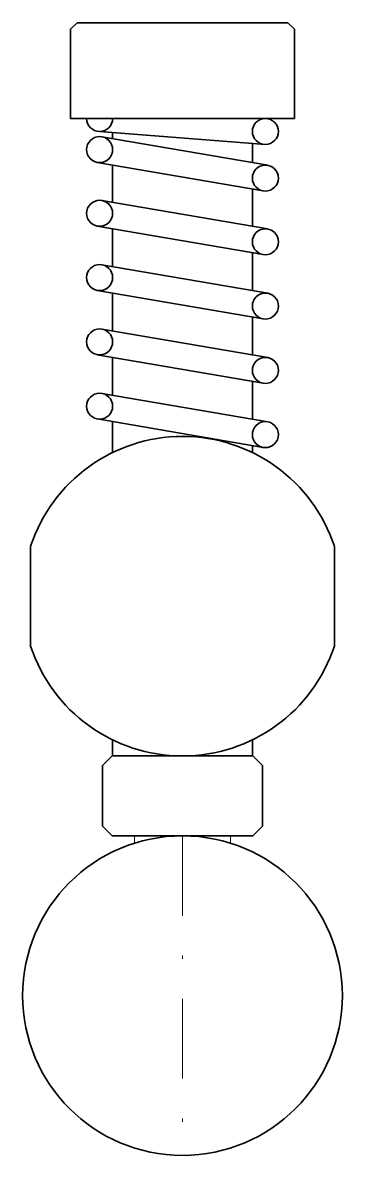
# Model space of a CAD drawing. Header units: millimetres. Extents: x -5 to 5, y 0 to 35.5.
import ezdxf

# ---------------------------------------------------------------- set-up
doc = ezdxf.new("R2010")
doc.units = ezdxf.units.MM
doc.header["$LTSCALE"] = 5
doc.linetypes.add('AUSGEZOGEN', pattern=[0])
doc.linetypes.add('DASHDOT', pattern=[1, 0.5, -0.25, 0, -0.25])
doc.layers.add('2', color=7, linetype='Continuous')

msp = doc.modelspace()

# ---------------------------------------------------------------- linework, layer by layer
at = {"layer": '2', "color": 7, "linetype": 'AUSGEZOGEN', "lineweight": 35}
for p, q in [((-3.3, 35.451), (-3.5, 35.251)), ((-3.3, 35.451), (3.3, 35.451)), ((3.3, 35.451), (3.5, 35.251)), ((-3.5, 35.251), (-3.5, 32.451)), ((3.5, 35.251), (3.5, 32.451)), ((-3.5, 32.451), (3.5, 32.451)), ((-2.592, 32.045), (2.592, 31.638)), ((-2.185, 32.013), (-2.185, 31.82)), ((-2.519, 31.877), (2.665, 30.987)), ((2.185, 31.67), (2.185, 31.07)), ((-2.665, 31.077), (2.519, 30.187)), ((-2.185, 30.994), (-2.185, 29.827)), ((2.185, 30.244), (2.185, 29.076)), ((-2.519, 29.884), (2.665, 28.994)), ((-2.665, 29.084), (2.519, 28.194)), ((-2.185, 29.001), (-2.185, 27.814)), ((2.185, 28.251), (2.185, 27.064)), ((-2.519, 27.872), (2.665, 26.982)), ((-2.665, 27.071), (2.519, 26.181)), ((-2.185, 26.989), (-2.185, 25.802)), ((2.185, 26.239), (2.185, 25.052)), ((-2.519, 25.859), (2.665, 24.969)), ((-2.665, 25.059), (2.519, 24.169)), ((-2.185, 24.977), (-2.185, 23.79)), ((2.185, 24.226), (2.185, 23.039)), ((-2.519, 23.847), (2.665, 22.957)), ((-2.665, 23.047), (2.519, 22.157)), ((-2.185, 22.964), (-2.185, 21.997)), ((2.185, 22.214), (2.185, 21.997)), ((-4.75, 19.061), (-4.75, 15.939)), ((4.75, 19.061), (4.75, 15.939)), ((-2.185, 13.003), (-2.185, 12.5)), ((2.185, 13.003), (2.185, 12.5)), ((-2.5, 12.2), (-2.2, 12.5)), ((-2.2, 12.5), (2.2, 12.5)), ((2.5, 12.2), (2.2, 12.5)), ((-2.5, 10.3), (-2.5, 12.2)), ((2.5, 10.3), (2.5, 12.2)), ((-2.2, 10), (-2.5, 10.3)), ((2.2, 10), (2.5, 10.3)), ((-2.2, 10), (2.2, 10))]:
    msp.add_line(p, q, dxfattribs=at)
at = {"layer": '2', "color": 18, "linetype": 'AUSGEZOGEN', "lineweight": 18, "true_color": 0x000000}
for p, q in [((-1.5, 10), (-1.5, 9.77)), ((1.5, 10), (1.5, 9.77))]:
    msp.add_line(p, q, dxfattribs=at)
at = {"layer": '2', "color": 7, "linetype": 'DASHDOT', "lineweight": 18}
msp.add_line((0, 10), (0, 0), dxfattribs=at)
at = {"layer": '2', "color": 7, "linetype": 'AUSGEZOGEN', "lineweight": 35}
for centre, radius in [((2.592, 32.046), 0.407), ((-2.592, 31.477), 0.407), ((2.592, 30.587), 0.407), ((-2.592, 29.484), 0.407), ((2.592, 28.594), 0.407), ((-2.592, 27.472), 0.407), ((2.592, 26.582), 0.407), ((-2.592, 25.459), 0.407), ((2.592, 24.569), 0.407), ((-2.592, 23.447), 0.407), ((2.592, 22.557), 0.407), ((0, 5), 5)]:
    msp.add_circle(centre, radius, dxfattribs=at)
for centre, radius, start, end in [((-2.592, 32.451), 0.407, 180, 0), ((0, 17.5), 5, 18.1949, 161.8051), ((0, 17.5), 5, 198.1949, 341.8051)]:
    msp.add_arc(centre, radius, start, end, dxfattribs=at)

doc.saveas('drawing.dxf')
